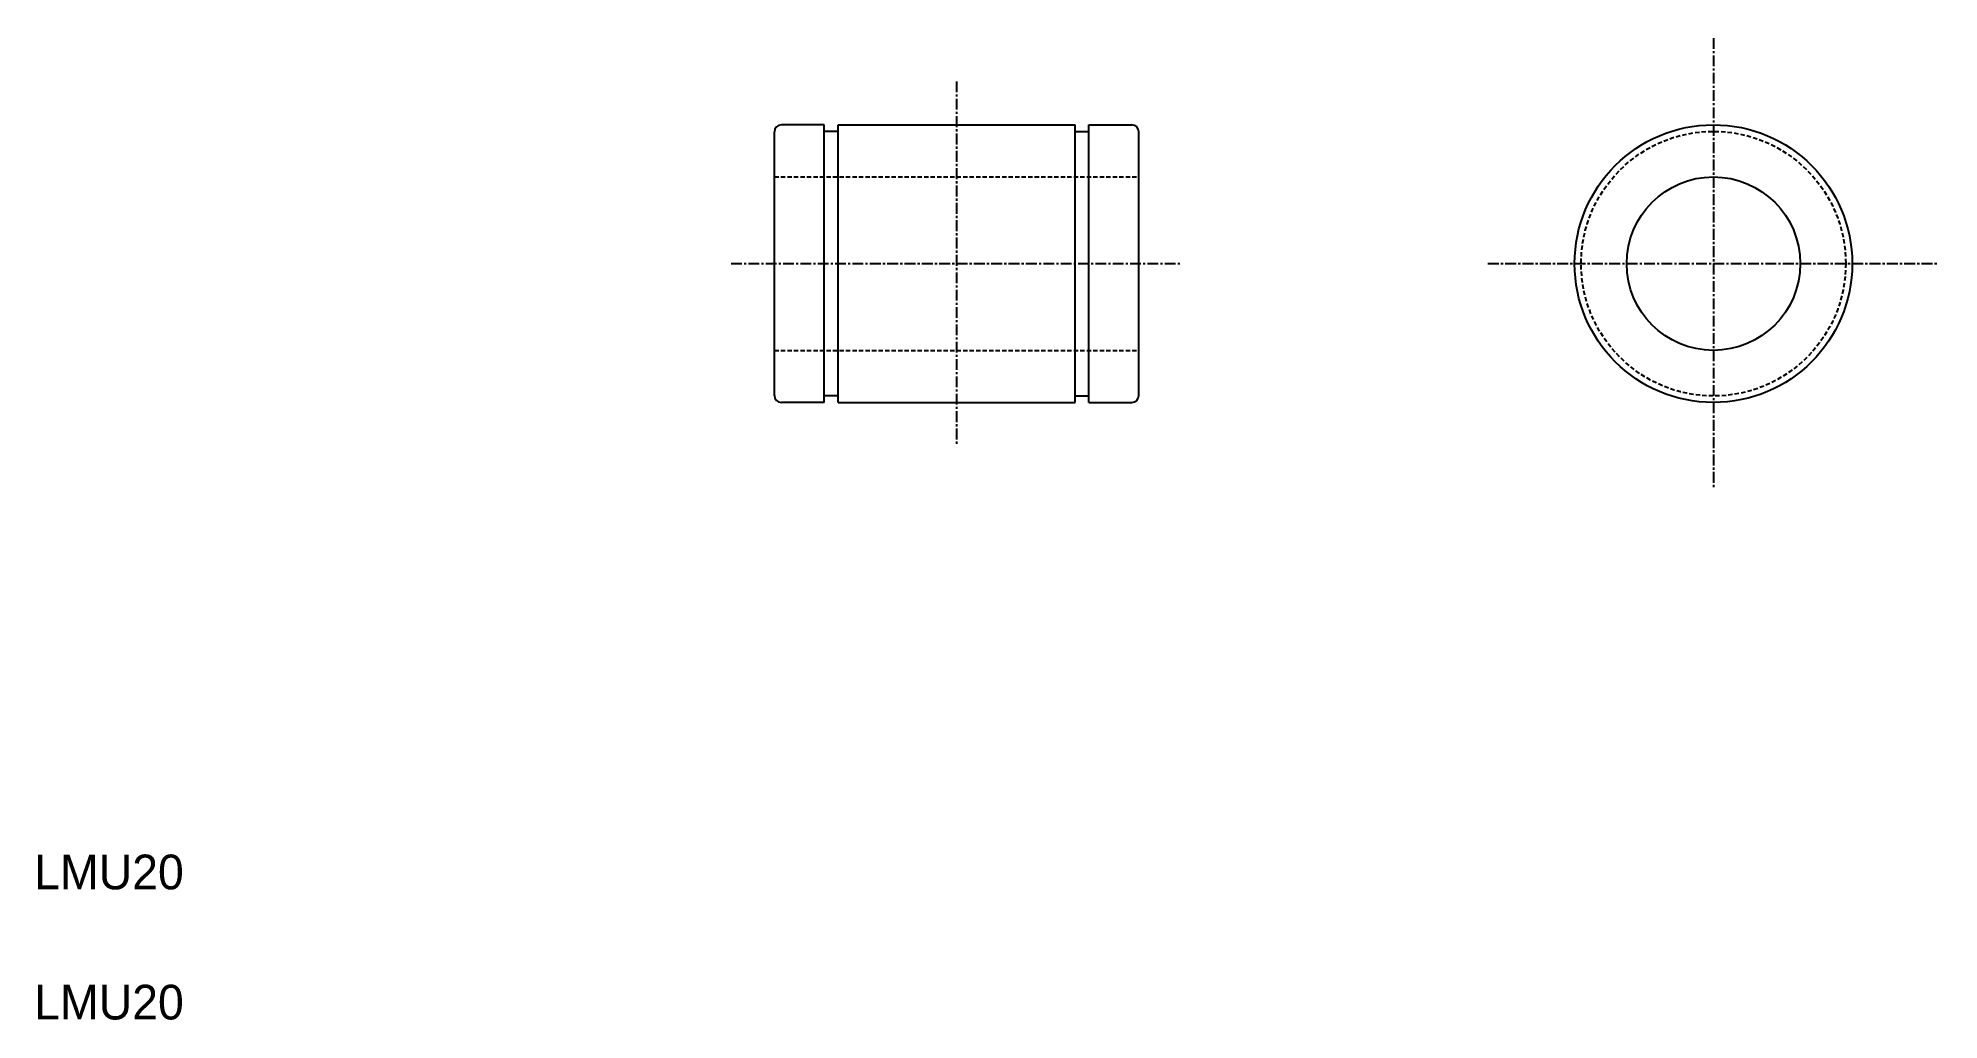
# Model space of a CAD drawing. Extents: x 10 to 230, y 10 to 123.
import ezdxf

# ---------------------------------------------------------------- set-up
doc = ezdxf.new("R2010")
doc.units = 0
doc.linetypes.add('CENTER', pattern=[2, 1.25, -0.25, 0.25, -0.25])
doc.linetypes.add('DASHED', pattern=[0.75, 0.5, -0.25])
doc.layers.get('0').update_dxf_attribs({"linetype": 'CONTINUOUS'})
doc.layers.add('CENTER', color=1, linetype='CENTER')

msp = doc.modelspace()

# ---------------------------------------------------------------- linework, layer by layer
at = {"color": 7, "linetype": 'CONTINUOUS'}
for p, q in [((95.32, 81.91), (95.32, 112.31)), ((101.07, 113.11), (96.12, 113.11)), ((98.6, 113.11), (98.6, 113.11)), ((99.84, 113.11), (99.84, 113.11)), ((101.07, 81.11), (101.07, 113.11)), ((102.67, 112.36), (101.07, 112.36)), ((102.67, 81.11), (102.67, 113.11)), ((102.67, 113.11), (129.97, 113.11)), ((129.97, 81.11), (129.97, 113.11)), ((129.97, 112.36), (131.57, 112.36)), ((131.57, 81.11), (131.57, 113.11)), ((131.57, 113.11), (136.52, 113.11)), ((137.32, 81.91), (137.32, 112.31)), ((101.07, 81.11), (96.12, 81.11)), ((102.67, 81.86), (101.07, 81.86)), ((102.67, 81.11), (129.97, 81.11)), ((129.97, 81.86), (131.57, 81.86)), ((131.57, 81.11), (136.52, 81.11))]:
    msp.add_line(p, q, dxfattribs=at)
at = {"color": 3, "linetype": 'DASHED'}
for p, q in [((95.32, 107.11), (137.32, 107.11)), ((95.32, 87.11), (137.32, 87.11))]:
    msp.add_line(p, q, dxfattribs=at)
at = {"color": 7, "linetype": 'CONTINUOUS'}
for radius in [16, 10]:
    msp.add_circle((203.56, 97.11), radius, dxfattribs=at)
at = {"color": 3, "linetype": 'DASHED'}
msp.add_circle((203.56, 97.11), 15.25, dxfattribs=at)
at = {"color": 7, "linetype": 'CONTINUOUS'}
for centre, start, end in [((96.12, 112.31), 90, 180), ((136.52, 112.31), 0, 90), ((96.12, 81.91), 180, 270), ((136.52, 81.91), 270, 0)]:
    msp.add_arc(centre, 0.8, start, end, dxfattribs=at)
at = {"layer": 'CENTER', "color": 1, "linetype": 'CENTER'}
for p, q in [((203.56, 123.11), (203.56, 71.11)), ((116.32, 118.11), (116.32, 76.11)), ((90.32, 97.11), (142.32, 97.11)), ((177.56, 97.11), (229.56, 97.11))]:
    msp.add_line(p, q, dxfattribs=at)

# ---------------------------------------------------------------- texts
at = {"color": 7, "linetype": 'CONTINUOUS'}
for p in [(10, 25), (10, 10)]:
    msp.add_text('LMU20', height=4, dxfattribs=at).set_placement(p)

doc.saveas('drawing.dxf')
